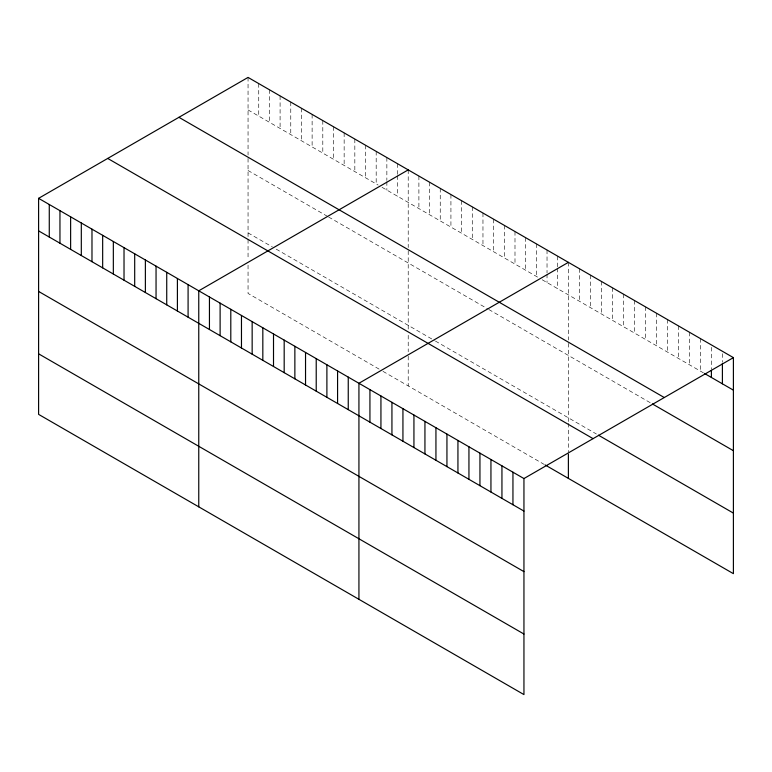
<?xml version="1.0" encoding="UTF-8"?>
<svg xmlns="http://www.w3.org/2000/svg" width="772" height="772" viewBox="0 0 772 772"><rect width="100%" height="100%" fill="white"/><g stroke="black" fill="none" stroke-linecap="round" stroke-linejoin="round"><path stroke-width="0.58" stroke-dasharray="3.86 2.9" d="M248.053 109.942L378.126 185.039M382.005 187.287L538.287 277.515M542.176 279.753L703.398 372.837M248.053 170.506L327.646 216.459M328.621 217.019L487.817 308.925M488.782 309.485L651.394 403.37M248.053 232.893L272.323 246.905M276.202 249.144L434.424 340.491M435.398 341.05L596.389 433.999M379.1 369.103L248.053 293.447L248.053 264.825M382.98 371.351L544.115 464.377M722.399 353.682L722.399 362.116M711.398 347.332L711.398 369.016M700.397 338.57L700.397 371.1M689.396 332.221L689.396 364.751M678.395 325.871L678.395 358.401M667.394 319.512L667.394 352.051M656.393 313.162L656.393 345.702M645.392 306.812L645.392 339.342M634.391 300.462L634.391 332.993M623.39 294.113L623.39 326.643M612.389 287.753L612.389 320.293M601.388 281.404L601.388 313.943M590.387 275.054L590.387 307.594M579.386 268.704L579.386 301.234M568.385 262.355L568.385 340.027M568.385 343.328L568.385 422.236M568.385 423.336L568.385 451.967M557.702 256.188L557.702 267.035M557.702 268.241L557.702 288.718M547.03 250.022L547.03 272.921M547.03 274.118L547.03 282.552M536.347 243.855L536.347 276.395M525.674 237.689L525.674 270.229M514.992 231.532L514.992 264.063M504.319 225.366L504.319 257.896M493.636 219.2L493.636 251.73M482.963 213.033L482.963 245.573M472.281 206.867L472.281 239.407M461.608 200.71L461.608 233.24M450.925 194.544L450.925 227.074M440.252 188.378L440.252 220.908M429.57 182.211L429.57 214.741M418.897 176.045L418.897 208.585M408.214 169.879L408.214 247.561M408.214 250.861L408.214 329.769M408.214 335.27L408.214 351.791M408.214 356.191L408.214 385.923M397.541 163.722L397.541 174.559M397.541 175.765L397.541 196.252M386.859 157.556L386.859 180.445M386.859 181.652L386.859 190.086M376.186 151.389L376.186 183.919M365.503 145.223L365.503 177.753M354.83 139.056L354.83 171.596M344.148 132.89L344.148 165.43M333.475 126.733L333.475 159.264M322.802 120.567L322.802 153.097M312.12 114.401L312.12 146.931M301.447 108.234L301.447 140.774M290.764 102.068L290.764 134.608M280.091 95.902L280.091 128.441M269.409 89.745L269.409 122.275M258.736 83.579L258.736 116.109M248.053 77.412L248.053 155.085M248.053 158.395L248.053 238.394M248.053 239.503L248.053 259.315"/><path stroke-width="1.16" d="M733.4 357.629L523.947 478.553L523.947 694.588L38.6 414.371L38.6 198.336L248.053 77.412L733.4 357.629L733.4 573.664L545.09 464.937M408.214 169.879L198.761 290.812L198.761 506.847M568.385 262.355L358.932 383.279L358.932 599.313M704.392 373.416L733.4 390.159M178.93 117.315L664.277 397.532M652.388 403.939L733.4 450.713M598.387 435.157L733.4 513.1M107.723 158.434L593.07 438.641M38.6 198.336L523.947 478.553M38.6 230.876L523.947 511.083M38.6 291.43L523.947 571.637M38.6 353.817L523.947 634.034M722.399 363.322L722.399 383.809M711.398 370.222L711.398 377.46M568.385 454.168L568.385 478.389M512.946 472.203L512.946 504.734M501.945 465.844L501.945 498.384M490.944 459.494L490.944 492.034M479.943 453.145L479.943 485.675M468.942 446.795L468.942 479.325M457.941 440.445L457.941 472.975M446.94 434.096L446.94 466.626M435.939 427.736L435.939 460.276M424.938 421.387L424.938 453.926M413.937 415.037L413.937 447.567M402.936 408.687L402.936 441.217M391.935 402.337L391.935 434.868M380.934 395.978L380.934 428.518M369.933 389.628L369.933 422.168M348.249 377.112L348.249 409.652M337.576 370.946L337.576 403.486M326.894 364.789L326.894 397.319M316.221 358.623L316.221 391.153M305.538 352.457L305.538 384.987M294.865 346.29L294.865 378.82M284.183 340.124L284.183 372.664M273.51 333.958L273.51 366.497M262.827 327.801L262.827 360.331M252.155 321.635L252.155 354.165M241.472 315.468L241.472 347.998M230.799 309.302L230.799 341.842M220.116 303.135L220.116 335.675M209.444 296.979L209.444 329.509M188.088 284.646L188.088 317.176M177.406 278.48L177.406 311.01M166.733 272.313L166.733 304.853M156.05 266.147L156.05 298.687M145.377 259.99L145.377 292.52M134.695 253.824L134.695 286.354M124.022 247.658L124.022 280.188M113.339 241.491L113.339 274.021M102.666 235.325L102.666 267.865M91.984 229.159L91.984 261.698M81.311 223.002L81.311 255.532M70.628 216.835L70.628 249.366M59.955 210.669L59.955 243.199M49.273 204.503L49.273 237.043"/></g></svg>
